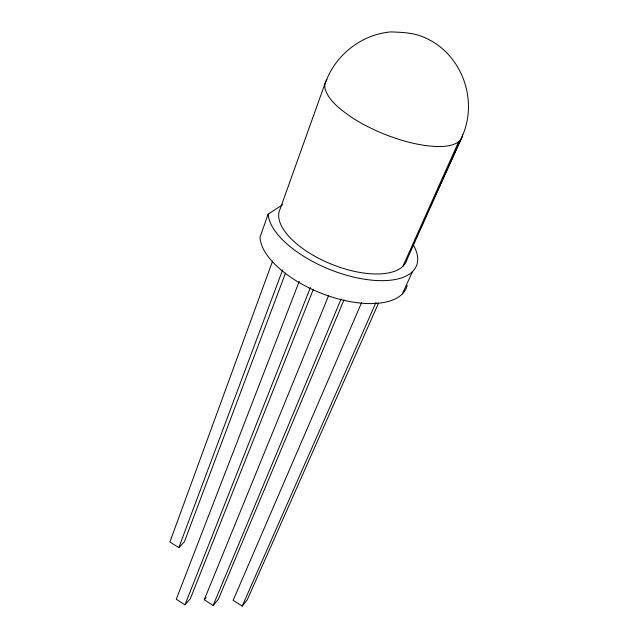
<?xml version="1.0" encoding="UTF-8"?>
<svg xmlns="http://www.w3.org/2000/svg" width="638" height="638" viewBox="0 0 638 638"><rect width="100%" height="100%" fill="white"/><g stroke="black" fill="none" stroke-linecap="round" stroke-linejoin="round"><path stroke-width="0.96" d="M282.722 204.67L268.143 214.129L259.969 237.312A78.259 36.884 22 0 0 330.476 296.582A78.259 36.884 22 0 0 407.172 285.417M325.364 82.565L280.218 208.786A68.37 30.983 22 0 0 332.215 264.499A68.37 30.983 22 0 0 407.108 259.267L462.39 135.862C478.747 98.651 460.851 52.133 423.09 36.924C413.009 32.634 401.852 32.347 391.07 31.9C362.089 34.229 336.25 54.262 325.938 81.329M272.649 260.926L169.899 541.973L178.815 547.611L184.382 541.766L285.473 273.144M178.815 547.611L282.634 269.874M299.23 281.406L176.279 599.234L184.956 604.832L190.323 598.707L313.226 289.62M184.956 604.832L310.395 287.531M343.986 299.86L218.363 599.234L213.132 605.454L204.256 599.768L328.658 295.466M213.132 605.454L341.131 298.927M361.682 302.412L233.141 600.318L242.209 606.1L247.297 599.768L378.541 303.074M242.209 606.1L375.997 302.428M458.666 141.684L402.913 266.309L461.824 137.68M402.363 293.895L412.523 271.549M204.256 599.768L206.026 597.71M462.574 134.474A73.585 25.967 22 0 1 435.443 146.461C417.715 145.528 400.449 140.496 384.004 134.02A73.585 25.967 22 0 1 350.86 116.802C340.82 109.592 329.543 101.721 325.26 89.543A73.585 25.967 22 0 1 327.047 79.734M413.304 244.936A79.351 35.967 22 0 1 357.025 277.841A79.351 35.967 22 0 1 268.143 214.129"/></g></svg>
